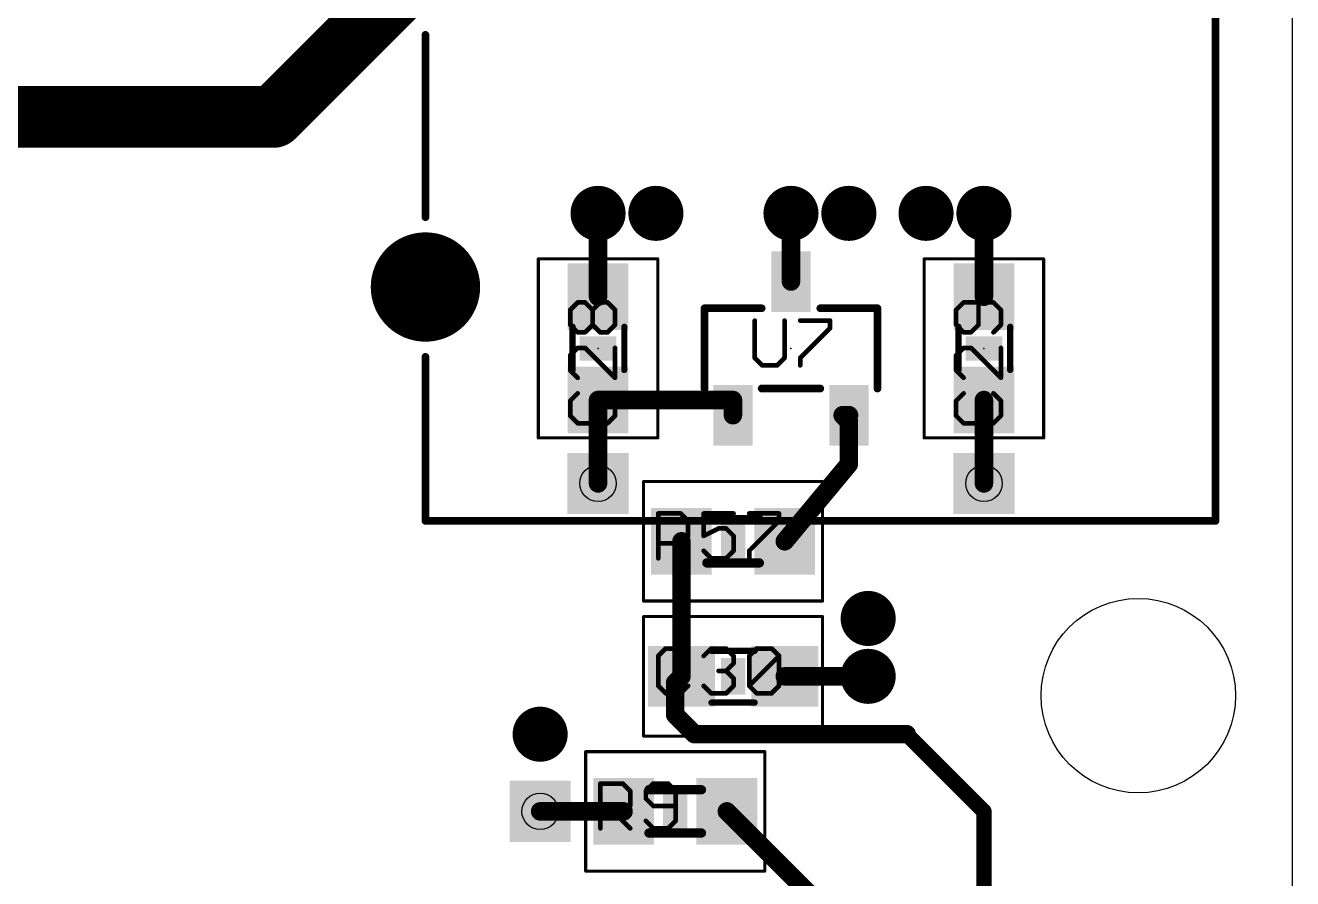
# Model space of a CAD drawing. Extents: x -1 to 68.6, y -1.7 to 63.5.
# Drawn here: x 47.73 to 68.58, y 9.05 to 23.1 of the extents above; entities that cross this region are included whole.
import ezdxf

# ---------------------------------------------------------------- set-up
doc = ezdxf.new("R2010")
doc.units = 0
for name, color, linetype in [('1', 22, 'CONTINUOUS'), ('16', 175, 'CONTINUOUS'), ('17', 82, 'CONTINUOUS'), ('18', 82, 'CONTINUOUS'), ('20', 7, 'CONTINUOUS'), ('21', 253, 'CONTINUOUS'), ('22', 253, 'CONTINUOUS'), ('24', 7, 'CONTINUOUS'), ('25', 253, 'CONTINUOUS'), ('32', 253, 'CONTINUOUS'), ('36', 253, 'CONTINUOUS'), ('40', 175, 'CONTINUOUS'), ('44', 253, 'CONTINUOUS'), ('52', 253, 'CONTINUOUS')]:
    doc.layers.add(name, color=color, linetype=linetype)

# ---------------------------------------------------------------- blocks, each defined once
blk = doc.blocks.new('RECT')
blk.add_solid([(-0.5, -0.5), (0.5, -0.5), (-0.5, 0.5), (0.5, 0.5)])
blk = doc.blocks.new('ROUNDP')
at = {"const_width": 0.5}
blk.add_lwpolyline([(0, -0.25, 1), (0, 0.25, 1), (0, -0.25)], format="xyb", dxfattribs=at)
blk = doc.blocks.new('ROUNDV')
at = {"const_width": 0.5}
blk.add_lwpolyline([(0, -0.25, 1), (0, 0.25, 1), (0, -0.25)], format="xyb", dxfattribs=at)
blk = doc.blocks.new('SQUAREV')
blk.add_solid([(-0.5, -0.5), (0.5, -0.5), (-0.5, 0.5), (0.5, 0.5)])

msp = doc.modelspace()

# ---------------------------------------------------------------- linework, layer by layer
at = {"layer": '1', "const_width": 1.016}
for points in [[(54.31, 24.09), (51.81, 21.59)], [(51.81, 21.59), (40.64, 21.59)]]:
    msp.add_lwpolyline(points, dxfattribs=at)
at = {"layer": '1', "const_width": 0.508}
for points in [[(51.6304, 21.7696, 1), (51.9896, 21.4104)], [(51.81, 21.336, 1), (51.81, 21.844)]]:
    msp.add_lwpolyline(points, format="xyb", dxfattribs=at)
at = {"layer": '16'}
for points, const_width in [([(57.15, 18.63), (57.15, 20.0025)], 0.3048), ([(60.325, 18.88), (60.325, 20.0025)], 0.3048), ([(63.5, 18.63), (63.5, 20.0025)], 0.3048), ([(57.15, 15.5575), (57.15, 16.93)], 0.3048), ([(57.15, 16.93), (59.37, 16.93)], 0.3048), ([(59.37, 16.93), (59.37, 16.68)], 0.3048), ([(63.5, 15.5575), (63.5, 16.93)], 0.3048), ([(61.28, 16.68), (61.175, 16.68)], 0.3048), ([(61.175, 16.68), (61.2775, 16.5775)], 0.3048), ([(61.2775, 16.5775), (61.2775, 15.875)], 0.3048), ([(61.2775, 15.875), (60.2225, 14.605)], 0.3048), ([(58.5225, 14.605), (58.5225, 12.3825)], 0.3048), ([(58.5225, 12.3825), (58.42, 12.28)], 0.3048), ([(60.2225, 12.3825), (61.595, 12.3825)], 0.3048), ([(58.42, 12.28), (58.42, 11.7475)], 0.3048), ([(58.42, 11.7475), (58.7375, 11.43)], 0.3048), ([(58.7375, 11.43), (62.23, 11.43)], 0.3048), ([(62.23, 11.43), (63.5, 10.16)], 0.254), ([(56.1975, 10.16), (57.57, 10.16)], 0.3048), ([(59.27, 10.16), (60.96, 8.47)], 0.3048), ([(63.5, 10.16), (63.5, 6.985)], 0.254)]:
    msp.add_lwpolyline(points, dxfattribs=dict(at, const_width=const_width))
for points, const_width in [([(57.2262, 20.0025, 1), (57.0738, 20.0025)], 0.1524), ([(60.4012, 20.0025, 1), (60.2488, 20.0025)], 0.1524), ([(63.5762, 20.0025, 1), (63.4238, 20.0025)], 0.1524), ([(60.2488, 18.88, 1), (60.4012, 18.88)], 0.1524), ([(57.0738, 18.63, 1), (57.2262, 18.63)], 0.1524), ([(63.4238, 18.63, 1), (63.5762, 18.63)], 0.1524), ([(57.2262, 16.93, 1), (57.0738, 16.93)], 0.1524), ([(57.15, 17.0062, 1), (57.15, 16.8538)], 0.1524), ([(59.4462, 16.93, 1), (59.2938, 16.93)], 0.1524), ([(59.37, 16.8538, 1), (59.37, 17.0062)], 0.1524), ([(63.5762, 16.93, 1), (63.4238, 16.93)], 0.1524), ([(59.2938, 16.68, 1), (59.4462, 16.68)], 0.1524), ([(61.175, 16.7562, 1), (61.175, 16.6038)], 0.1524), ([(61.2289, 16.7339, 1), (61.1211, 16.6261)], 0.1524), ([(61.3537, 16.5775, 1), (61.2013, 16.5775)], 0.1524), ([(61.2236, 16.5236, 1), (61.3314, 16.6314)], 0.1524), ([(61.28, 16.6038, 1), (61.28, 16.7562)], 0.1524), ([(61.2013, 15.875, 1), (61.3537, 15.875)], 0.1524), ([(61.3361, 15.8263, 1), (61.2189, 15.9237)], 0.1524), ([(57.0738, 15.5575, 1), (57.2262, 15.5575)], 0.1524), ([(63.4238, 15.5575, 1), (63.5762, 15.5575)], 0.1524), ([(58.5987, 14.605, 1), (58.4463, 14.605)], 0.1524), ([(60.1639, 14.6537, 1), (60.2811, 14.5563)], 0.1524), ([(58.5764, 12.3286, 1), (58.4686, 12.4364)], 0.1524), ([(60.2225, 12.4587, 1), (60.2225, 12.3063)], 0.1524), ([(61.595, 12.3063, 1), (61.595, 12.4587)], 0.1524), ([(58.4962, 12.28, 1), (58.3438, 12.28)], 0.1524), ([(58.3661, 12.3339, 1), (58.4739, 12.2261)], 0.1524), ([(58.4463, 12.3825, 1), (58.5987, 12.3825)], 0.1524), ([(58.4739, 11.8014, 1), (58.3661, 11.6936)], 0.1524), ([(58.3438, 11.7475, 1), (58.4962, 11.7475)], 0.1524), ([(58.7375, 11.5062, 1), (58.7375, 11.3538)], 0.1524), ([(58.6836, 11.3761, 1), (58.7914, 11.4839)], 0.1524), ([(62.2749, 11.4749, 1), (62.1851, 11.3851)], 0.127), ([(62.23, 11.3538, 1), (62.23, 11.5062)], 0.1524), ([(56.1975, 10.2362, 1), (56.1975, 10.0838)], 0.1524), ([(57.57, 10.0838, 1), (57.57, 10.2362)], 0.1524), ([(59.3239, 10.2139, 1), (59.2161, 10.1061)], 0.1524), ([(63.5635, 10.16, 1), (63.4365, 10.16)], 0.127), ([(63.4551, 10.1151, 1), (63.5449, 10.2049)], 0.127)]:
    msp.add_lwpolyline(points, format="xyb", dxfattribs=dict(at, const_width=const_width))
at = {"layer": '20'}
msp.add_line((68.58, 0), (68.58, 63.5), dxfattribs=at)
msp.add_circle((66.04, 12.065), 1.6, dxfattribs=at)
at = {"layer": '21', "const_width": 0.127}
for points in [[(67.31, 27.94), (67.31, 14.94)], [(54.31, 19.94), (54.31, 22.94)], [(54.31, 14.94), (54.31, 17.64)], [(67.31, 14.94), (54.31, 14.94)]]:
    msp.add_lwpolyline(points, dxfattribs=at)
at = {"layer": '21', "const_width": 0.0635}
for points in [[(54.3418, 22.94, 1), (54.2782, 22.94)], [(54.2782, 19.94, 1), (54.3418, 19.94)], [(54.3418, 17.64, 1), (54.2782, 17.64)], [(54.2782, 14.94, 1), (54.3418, 14.94)], [(54.31, 14.9718, 1), (54.31, 14.9083)], [(67.2782, 14.94, 1), (67.3418, 14.94)], [(67.31, 14.9083, 1), (67.31, 14.9718)]]:
    msp.add_lwpolyline(points, format="xyb", dxfattribs=at)
at = {"layer": '22', "const_width": 0.127}
for points in [[(59.8424, 18.4404), (58.9026, 18.4404)], [(58.9026, 18.4404), (58.9026, 17.1196)], [(60.8076, 18.4404), (61.7474, 18.4404)], [(61.7474, 18.4404), (61.7474, 17.1196)], [(59.8424, 17.1196), (60.8076, 17.1196)]]:
    msp.add_lwpolyline(points, dxfattribs=at)
at = {"layer": '22', "const_width": 0.0635}
for points in [[(58.9344, 18.4404, 1), (58.8708, 18.4404)], [(58.9026, 18.4721, 1), (58.9026, 18.4087)], [(59.8424, 18.4087, 1), (59.8424, 18.4721)], [(60.8076, 18.4721, 1), (60.8076, 18.4087)], [(61.7792, 18.4404, 1), (61.7157, 18.4404)], [(61.7474, 18.4087, 1), (61.7474, 18.4721)], [(58.8708, 17.1196, 1), (58.9344, 17.1196)], [(59.8424, 17.1514, 1), (59.8424, 17.0879)], [(60.8076, 17.0879, 1), (60.8076, 17.1514)], [(61.7157, 17.1196, 1), (61.7792, 17.1196)]]:
    msp.add_lwpolyline(points, format="xyb", dxfattribs=at)
at = {"layer": '24'}
for p in [(57.15, 17.78), (60.325, 17.78), (63.5, 17.78), (59.3725, 14.605), (59.3725, 12.3825), (58.42, 10.16)]:
    msp.add_point(p, dxfattribs=at)
at = {"layer": '25', "const_width": 0.0762}
for points in [[(56.6922, 18.4135), (56.815, 18.5364)], [(56.815, 18.5364), (56.9379, 18.5364)], [(56.9379, 18.5364), (57.0608, 18.4135)], [(57.0608, 18.4135), (57.1837, 18.5364)], [(57.1837, 18.5364), (57.3065, 18.5364)], [(57.3065, 18.5364), (57.4294, 18.4135)], [(63.165, 18.5364), (63.0422, 18.4135)], [(63.6565, 18.5364), (63.165, 18.5364)], [(63.4108, 18.1678), (63.4108, 18.5364)], [(63.7794, 18.4135), (63.6565, 18.5364)], [(56.6922, 18.1678), (56.6922, 18.4135)], [(57.0608, 18.1678), (57.0608, 18.4135)], [(57.4294, 18.4135), (57.4294, 18.1678)], [(63.0422, 18.4135), (63.0422, 18.1678)], [(63.7794, 18.1678), (63.7794, 18.4135)], [(56.815, 18.0449), (56.6922, 18.1678)], [(57.0608, 18.1678), (56.9379, 18.0449)], [(57.1837, 18.0449), (57.0608, 18.1678)], [(57.4294, 18.1678), (57.3065, 18.0449)], [(59.7281, 18.2378), (59.7281, 17.6235)], [(60.2196, 17.6235), (60.2196, 18.2378)], [(60.4765, 18.2378), (60.968, 18.2378)], [(60.968, 18.115), (60.4765, 17.6235)], [(60.968, 18.2378), (60.968, 18.115)], [(63.0422, 18.1678), (63.165, 18.0449)], [(63.2879, 18.0449), (63.4108, 18.1678)], [(63.6565, 18.0449), (63.7794, 18.1678)], [(56.9379, 18.0449), (56.815, 18.0449)], [(57.3065, 18.0449), (57.1837, 18.0449)], [(63.165, 18.0449), (63.2879, 18.0449)], [(56.815, 17.788), (56.6922, 17.6651)], [(56.9379, 17.788), (56.815, 17.788)], [(57.4294, 17.2965), (56.9379, 17.788)], [(57.4294, 17.788), (57.4294, 17.2965)], [(63.165, 17.788), (63.0422, 17.6651)], [(63.2879, 17.788), (63.165, 17.788)], [(63.7794, 17.2965), (63.2879, 17.788)], [(63.7794, 17.788), (63.7794, 17.2965)], [(56.6922, 17.6651), (56.6922, 17.4194)], [(59.7281, 17.6235), (59.851, 17.5006)], [(59.851, 17.5006), (60.0967, 17.5006)], [(60.0967, 17.5006), (60.2196, 17.6235)], [(60.4765, 17.6235), (60.4765, 17.5006)], [(63.0422, 17.6651), (63.0422, 17.4194)], [(56.6922, 17.4194), (56.815, 17.2965)], [(63.0422, 17.4194), (63.165, 17.2965)], [(56.815, 17.0396), (56.6922, 16.9167)], [(56.6922, 16.9167), (56.6922, 16.671)], [(57.4294, 16.9167), (57.3065, 17.0396)], [(57.4294, 16.671), (57.4294, 16.9167)], [(63.165, 17.0396), (63.0422, 16.9167)], [(63.0422, 16.9167), (63.0422, 16.671)], [(63.7794, 16.9167), (63.6565, 17.0396)], [(63.7794, 16.671), (63.7794, 16.9167)], [(56.6922, 16.671), (56.815, 16.5481)], [(57.3065, 16.5481), (57.4294, 16.671)], [(63.0422, 16.671), (63.165, 16.5481)], [(63.6565, 16.5481), (63.7794, 16.671)], [(56.815, 16.5481), (57.3065, 16.5481)], [(63.165, 16.5481), (63.6565, 16.5481)], [(58.1406, 14.3256), (58.1406, 15.0628)], [(58.1406, 15.0628), (58.5092, 15.0628)], [(58.5092, 15.0628), (58.6321, 14.94)], [(59.3805, 15.0628), (58.889, 15.0628)], [(58.889, 15.0628), (58.889, 14.6942)], [(59.6374, 15.0628), (60.1289, 15.0628)], [(60.1289, 15.0628), (60.1289, 14.94)], [(58.6321, 14.94), (58.6321, 14.6942)], [(58.889, 14.6942), (59.1348, 14.8171)], [(59.1348, 14.8171), (59.2576, 14.8171)], [(59.2576, 14.8171), (59.3805, 14.6942)], [(60.1289, 14.94), (59.6374, 14.4485)], [(58.5092, 14.5713), (58.1406, 14.5713)], [(58.3863, 14.5713), (58.6321, 14.3256)], [(58.6321, 14.6942), (58.5092, 14.5713)], [(59.3805, 14.6942), (59.3805, 14.4485)], [(59.0119, 14.3256), (58.889, 14.4485)], [(59.3805, 14.4485), (59.2576, 14.3256)], [(59.6374, 14.4485), (59.6374, 14.3256)], [(59.2576, 14.3256), (59.0119, 14.3256)], [(58.2635, 12.8403), (58.1406, 12.7175)], [(58.1406, 12.7175), (58.1406, 12.226)], [(58.5092, 12.8403), (58.2635, 12.8403)], [(58.6321, 12.7175), (58.5092, 12.8403)], [(58.889, 12.7175), (59.0119, 12.8403)], [(59.0119, 12.8403), (59.2576, 12.8403)], [(59.2576, 12.8403), (59.3805, 12.7175)], [(59.3805, 12.7175), (59.3805, 12.5946)], [(59.6374, 12.7175), (59.7603, 12.8403)], [(59.6374, 12.226), (59.6374, 12.7175)], [(59.6374, 12.226), (60.1289, 12.7175)], [(59.7603, 12.8403), (60.006, 12.8403)], [(60.006, 12.8403), (60.1289, 12.7175)], [(60.1289, 12.7175), (60.1289, 12.226)], [(59.3805, 12.5946), (59.2576, 12.4717)], [(59.2576, 12.4717), (59.1348, 12.4717)], [(59.2576, 12.4717), (59.3805, 12.3488)], [(59.3805, 12.3488), (59.3805, 12.226)], [(58.1406, 12.226), (58.2635, 12.1031)], [(58.2635, 12.1031), (58.5092, 12.1031)], [(58.5092, 12.1031), (58.6321, 12.226)], [(59.0119, 12.1031), (58.889, 12.226)], [(59.2576, 12.1031), (59.0119, 12.1031)], [(59.3805, 12.226), (59.2576, 12.1031)], [(59.7603, 12.1031), (59.6374, 12.226)], [(60.006, 12.1031), (59.7603, 12.1031)], [(60.1289, 12.226), (60.006, 12.1031)], [(57.1881, 9.8806), (57.1881, 10.6178)], [(57.1881, 10.6178), (57.5567, 10.6178)], [(57.5567, 10.6178), (57.6796, 10.495)], [(58.0594, 10.6178), (57.9365, 10.495)], [(58.3051, 10.6178), (58.0594, 10.6178)], [(58.428, 10.495), (58.3051, 10.6178)], [(57.6796, 10.495), (57.6796, 10.2492)], [(57.9365, 10.495), (57.9365, 10.3721)], [(58.428, 10.0035), (58.428, 10.495)], [(57.6796, 10.2492), (57.5567, 10.1263)], [(57.9365, 10.3721), (58.0594, 10.2492)], [(58.0594, 10.2492), (58.428, 10.2492)], [(57.5567, 10.1263), (57.1881, 10.1263)], [(57.4338, 10.1263), (57.6796, 9.8806)], [(57.9365, 10.0035), (58.0594, 9.8806)], [(58.3051, 9.8806), (58.428, 10.0035)], [(58.0594, 9.8806), (58.3051, 9.8806)]]:
    msp.add_lwpolyline(points, dxfattribs=at)
at = {"layer": '25', "const_width": 0.0381}
for points in [[(56.815, 18.5555, 1), (56.815, 18.5174)], [(56.8285, 18.5229, 1), (56.8016, 18.5499)], [(56.9514, 18.5499, 1), (56.9244, 18.5229)], [(56.9379, 18.5174, 1), (56.9379, 18.5555)], [(57.1837, 18.5555, 1), (57.1837, 18.5174)], [(57.1971, 18.5229, 1), (57.1702, 18.5499)], [(57.32, 18.5499, 1), (57.2931, 18.5229)], [(57.3065, 18.5174, 1), (57.3065, 18.5555)], [(63.165, 18.5555, 1), (63.165, 18.5174)], [(63.1785, 18.5229, 1), (63.1516, 18.5499)], [(63.4298, 18.5364, 1), (63.3917, 18.5364)], [(63.67, 18.5499, 1), (63.6431, 18.5229)], [(63.6565, 18.5174, 1), (63.6565, 18.5555)], [(56.7112, 18.4135, 1), (56.6731, 18.4135)], [(56.6787, 18.427, 1), (56.7056, 18.4001)], [(57.0798, 18.4135, 1), (57.0417, 18.4135)], [(57.0473, 18.427, 1), (57.0743, 18.4001)], [(57.0473, 18.4001, 1), (57.0743, 18.427)], [(57.4485, 18.4135, 1), (57.4104, 18.4135)], [(57.4159, 18.4001, 1), (57.4429, 18.427)], [(63.0612, 18.4135, 1), (63.0231, 18.4135)], [(63.0287, 18.427, 1), (63.0556, 18.4001)], [(63.7985, 18.4135, 1), (63.7604, 18.4135)], [(63.7659, 18.4001, 1), (63.7929, 18.427)], [(56.7056, 18.1813, 1), (56.6787, 18.1543)], [(56.6731, 18.1678, 1), (56.7112, 18.1678)], [(57.0417, 18.1678, 1), (57.0798, 18.1678)], [(57.0743, 18.1813, 1), (57.0473, 18.1543)], [(57.0743, 18.1543, 1), (57.0473, 18.1813)], [(57.4104, 18.1678, 1), (57.4485, 18.1678)], [(57.4429, 18.1543, 1), (57.4159, 18.1813)], [(59.7472, 18.2378, 1), (59.7091, 18.2378)], [(60.2386, 18.2378, 1), (60.2005, 18.2378)], [(60.4765, 18.2569, 1), (60.4765, 18.2188)], [(60.9871, 18.2378, 1), (60.949, 18.2378)], [(60.9815, 18.1015, 1), (60.9545, 18.1284)], [(60.968, 18.2188, 1), (60.968, 18.2569)], [(63.0556, 18.1813, 1), (63.0287, 18.1543)], [(63.0231, 18.1678, 1), (63.0612, 18.1678)], [(63.3917, 18.1678, 1), (63.4298, 18.1678)], [(63.4243, 18.1543, 1), (63.3973, 18.1813)], [(63.7604, 18.1678, 1), (63.7985, 18.1678)], [(63.7929, 18.1543, 1), (63.7659, 18.1813)], [(56.815, 18.064, 1), (56.815, 18.0259)], [(56.8016, 18.0315, 1), (56.8285, 18.0584)], [(56.9244, 18.0584, 1), (56.9514, 18.0315)], [(56.9379, 18.0259, 1), (56.9379, 18.064)], [(57.1837, 18.064, 1), (57.1837, 18.0259)], [(57.1702, 18.0315, 1), (57.1971, 18.0584)], [(57.2931, 18.0584, 1), (57.32, 18.0315)], [(57.3065, 18.0259, 1), (57.3065, 18.064)], [(60.949, 18.115, 1), (60.9871, 18.115)], [(63.165, 18.064, 1), (63.165, 18.0259)], [(63.1516, 18.0315, 1), (63.1785, 18.0584)], [(63.2744, 18.0584, 1), (63.3014, 18.0315)], [(63.2879, 18.0259, 1), (63.2879, 18.064)], [(63.6431, 18.0584, 1), (63.67, 18.0315)], [(56.815, 17.8071, 1), (56.815, 17.769)], [(56.8285, 17.7745, 1), (56.8016, 17.8015)], [(56.9514, 17.8015, 1), (56.9244, 17.7745)], [(56.9379, 17.769, 1), (56.9379, 17.8071)], [(57.4485, 17.788, 1), (57.4104, 17.788)], [(63.165, 17.8071, 1), (63.165, 17.769)], [(63.1785, 17.7745, 1), (63.1516, 17.8015)], [(63.3014, 17.8015, 1), (63.2744, 17.7745)], [(63.2879, 17.769, 1), (63.2879, 17.8071)], [(63.7985, 17.788, 1), (63.7604, 17.788)], [(56.7112, 17.6651, 1), (56.6731, 17.6651)], [(56.6787, 17.6786, 1), (56.7056, 17.6517)], [(59.7416, 17.6369, 1), (59.7146, 17.61)], [(59.7091, 17.6235, 1), (59.7472, 17.6235)], [(59.851, 17.5197, 1), (59.851, 17.4816)], [(59.8375, 17.4871, 1), (59.8644, 17.5141)], [(60.0832, 17.5141, 1), (60.1102, 17.4871)], [(60.0967, 17.4816, 1), (60.0967, 17.5197)], [(60.2005, 17.6235, 1), (60.2386, 17.6235)], [(60.2331, 17.61, 1), (60.2061, 17.6369)], [(60.463, 17.6369, 1), (60.49, 17.61)], [(60.4956, 17.6235, 1), (60.4575, 17.6235)], [(60.4575, 17.5006, 1), (60.4956, 17.5006)], [(63.0612, 17.6651, 1), (63.0231, 17.6651)], [(63.0287, 17.6786, 1), (63.0556, 17.6517)], [(56.7056, 17.4329, 1), (56.6787, 17.4059)], [(56.6731, 17.4194, 1), (56.7112, 17.4194)], [(56.8016, 17.283, 1), (56.8285, 17.31)], [(57.4104, 17.2965, 1), (57.4485, 17.2965)], [(57.4159, 17.283, 1), (57.4429, 17.31)], [(63.0556, 17.4329, 1), (63.0287, 17.4059)], [(63.0231, 17.4194, 1), (63.0612, 17.4194)], [(63.1516, 17.283, 1), (63.1785, 17.31)], [(63.7604, 17.2965, 1), (63.7985, 17.2965)], [(63.7659, 17.283, 1), (63.7929, 17.31)], [(56.7112, 16.9167, 1), (56.6731, 16.9167)], [(56.6787, 16.9302, 1), (56.7056, 16.9032)], [(56.8285, 17.0261, 1), (56.8016, 17.0531)], [(57.32, 17.0531, 1), (57.2931, 17.0261)], [(57.4485, 16.9167, 1), (57.4104, 16.9167)], [(57.4159, 16.9032, 1), (57.4429, 16.9302)], [(63.0612, 16.9167, 1), (63.0231, 16.9167)], [(63.0287, 16.9302, 1), (63.0556, 16.9032)], [(63.1785, 17.0261, 1), (63.1516, 17.0531)], [(63.67, 17.0531, 1), (63.6431, 17.0261)], [(63.7985, 16.9167, 1), (63.7604, 16.9167)], [(63.7659, 16.9032, 1), (63.7929, 16.9302)], [(56.6731, 16.671, 1), (56.7112, 16.671)], [(56.7056, 16.6844, 1), (56.6787, 16.6575)], [(57.4104, 16.671, 1), (57.4485, 16.671)], [(57.4429, 16.6575, 1), (57.4159, 16.6844)], [(63.0231, 16.671, 1), (63.0612, 16.671)], [(63.0556, 16.6844, 1), (63.0287, 16.6575)], [(63.7604, 16.671, 1), (63.7985, 16.671)], [(63.7929, 16.6575, 1), (63.7659, 16.6844)], [(56.815, 16.5672, 1), (56.815, 16.5291)], [(56.8016, 16.5346, 1), (56.8285, 16.5616)], [(57.2931, 16.5616, 1), (57.32, 16.5346)], [(57.3065, 16.5291, 1), (57.3065, 16.5672)], [(63.165, 16.5672, 1), (63.165, 16.5291)], [(63.1516, 16.5346, 1), (63.1785, 16.5616)], [(63.6431, 16.5616, 1), (63.67, 16.5346)], [(63.6565, 16.5291, 1), (63.6565, 16.5672)], [(58.1406, 15.0819, 1), (58.1406, 15.0438)], [(58.1597, 15.0628, 1), (58.1216, 15.0628)], [(58.5227, 15.0763, 1), (58.4957, 15.0494)], [(58.5092, 15.0438, 1), (58.5092, 15.0819)], [(58.889, 15.0819, 1), (58.889, 15.0438)], [(58.9081, 15.0628, 1), (58.87, 15.0628)], [(59.3805, 15.0438, 1), (59.3805, 15.0819)], [(59.6374, 15.0819, 1), (59.6374, 15.0438)], [(60.148, 15.0628, 1), (60.1099, 15.0628)], [(60.1289, 15.0438, 1), (60.1289, 15.0819)], [(58.6511, 14.94, 1), (58.613, 14.94)], [(58.6186, 14.9265, 1), (58.6456, 14.9534)], [(59.1348, 14.8361, 1), (59.1348, 14.798)], [(59.1433, 14.8, 1), (59.1262, 14.8341)], [(59.2711, 14.8306, 1), (59.2442, 14.8036)], [(59.2576, 14.798, 1), (59.2576, 14.8361)], [(60.1099, 14.94, 1), (60.148, 14.94)], [(60.1424, 14.9265, 1), (60.1154, 14.9534)], [(58.1406, 14.5904, 1), (58.1406, 14.5523)], [(58.3998, 14.5848, 1), (58.3729, 14.5579)], [(58.4957, 14.5848, 1), (58.5227, 14.5579)], [(58.5092, 14.5523, 1), (58.5092, 14.5904)], [(58.613, 14.6942, 1), (58.6511, 14.6942)], [(58.6456, 14.6807, 1), (58.6186, 14.7077)], [(58.8805, 14.7113, 1), (58.8975, 14.6772)], [(58.87, 14.6942, 1), (58.9081, 14.6942)], [(59.3996, 14.6942, 1), (59.3615, 14.6942)], [(59.367, 14.6807, 1), (59.394, 14.7077)], [(58.9025, 14.4619, 1), (58.8755, 14.435)], [(59.3615, 14.4485, 1), (59.3996, 14.4485)], [(59.394, 14.435, 1), (59.367, 14.4619)], [(59.6565, 14.4485, 1), (59.6184, 14.4485)], [(59.624, 14.4619, 1), (59.6509, 14.435)], [(58.1216, 14.3256, 1), (58.1597, 14.3256)], [(58.6186, 14.3121, 1), (58.6456, 14.3391)], [(59.0119, 14.3447, 1), (59.0119, 14.3066)], [(58.9984, 14.3121, 1), (59.0254, 14.3391)], [(59.2442, 14.3391, 1), (59.2711, 14.3121)], [(59.2576, 14.3066, 1), (59.2576, 14.3447)], [(59.6184, 14.3256, 1), (59.6565, 14.3256)], [(58.1271, 12.7309, 1), (58.1541, 12.704)], [(58.1597, 12.7175, 1), (58.1216, 12.7175)], [(58.2635, 12.8594, 1), (58.2635, 12.8213)], [(58.2769, 12.8269, 1), (58.25, 12.8538)], [(58.5227, 12.8538, 1), (58.4957, 12.8269)], [(58.5092, 12.8213, 1), (58.5092, 12.8594)], [(58.6186, 12.704, 1), (58.6456, 12.7309)], [(58.8755, 12.7309, 1), (58.9025, 12.704)], [(59.0119, 12.8594, 1), (59.0119, 12.8213)], [(59.0254, 12.8269, 1), (58.9984, 12.8538)], [(59.2711, 12.8538, 1), (59.2442, 12.8269)], [(59.2576, 12.8213, 1), (59.2576, 12.8594)], [(59.3996, 12.7175, 1), (59.3615, 12.7175)], [(59.367, 12.704, 1), (59.394, 12.7309)], [(59.6565, 12.7175, 1), (59.6184, 12.7175)], [(59.624, 12.7309, 1), (59.6509, 12.704)], [(59.7603, 12.8594, 1), (59.7603, 12.8213)], [(59.7738, 12.8269, 1), (59.7468, 12.8538)], [(60.0195, 12.8538, 1), (59.9926, 12.8269)], [(60.006, 12.8213, 1), (60.006, 12.8594)], [(60.148, 12.7175, 1), (60.1099, 12.7175)], [(60.1424, 12.704, 1), (60.1154, 12.7309)], [(60.1154, 12.704, 1), (60.1424, 12.7309)], [(59.3615, 12.5946, 1), (59.3996, 12.5946)], [(59.394, 12.5811, 1), (59.367, 12.6081)], [(59.1348, 12.4908, 1), (59.1348, 12.4527)], [(59.2711, 12.4852, 1), (59.2442, 12.4582)], [(59.2442, 12.4852, 1), (59.2711, 12.4582)], [(59.2576, 12.4527, 1), (59.2576, 12.4908)], [(59.3996, 12.3488, 1), (59.3615, 12.3488)], [(59.367, 12.3354, 1), (59.394, 12.3623)], [(58.1541, 12.2394, 1), (58.1271, 12.2125)], [(58.1216, 12.226, 1), (58.1597, 12.226)], [(58.2635, 12.1222, 1), (58.2635, 12.0841)], [(58.25, 12.0896, 1), (58.2769, 12.1166)], [(58.4957, 12.1166, 1), (58.5227, 12.0896)], [(58.5092, 12.0841, 1), (58.5092, 12.1222)], [(58.6456, 12.2125, 1), (58.6186, 12.2394)], [(58.9025, 12.2394, 1), (58.8755, 12.2125)], [(59.0119, 12.1222, 1), (59.0119, 12.0841)], [(58.9984, 12.0896, 1), (59.0254, 12.1166)], [(59.2442, 12.1166, 1), (59.2711, 12.0896)], [(59.2576, 12.0841, 1), (59.2576, 12.1222)], [(59.3615, 12.226, 1), (59.3996, 12.226)], [(59.394, 12.2125, 1), (59.367, 12.2394)], [(59.6509, 12.2394, 1), (59.624, 12.2125)], [(59.624, 12.2394, 1), (59.6509, 12.2125)], [(59.6184, 12.226, 1), (59.6565, 12.226)], [(59.7603, 12.1222, 1), (59.7603, 12.0841)], [(59.7468, 12.0896, 1), (59.7738, 12.1166)], [(59.9926, 12.1166, 1), (60.0195, 12.0896)], [(60.006, 12.0841, 1), (60.006, 12.1222)], [(60.1099, 12.226, 1), (60.148, 12.226)], [(60.1424, 12.2125, 1), (60.1154, 12.2394)], [(57.1881, 10.6369, 1), (57.1881, 10.5988)], [(57.2072, 10.6178, 1), (57.1691, 10.6178)], [(57.5702, 10.6313, 1), (57.5432, 10.6044)], [(57.5567, 10.5988, 1), (57.5567, 10.6369)], [(58.0594, 10.6369, 1), (58.0594, 10.5988)], [(58.0729, 10.6044, 1), (58.0459, 10.6313)], [(58.3186, 10.6313, 1), (58.2917, 10.6044)], [(58.3051, 10.5988, 1), (58.3051, 10.6369)], [(57.6986, 10.495, 1), (57.6605, 10.495)], [(57.6661, 10.4815, 1), (57.6931, 10.5084)], [(57.9556, 10.495, 1), (57.9175, 10.495)], [(57.923, 10.5084, 1), (57.95, 10.4815)], [(58.4471, 10.495, 1), (58.409, 10.495)], [(58.4145, 10.4815, 1), (58.4415, 10.5084)], [(57.6605, 10.2492, 1), (57.6986, 10.2492)], [(57.6931, 10.2357, 1), (57.6661, 10.2627)], [(57.95, 10.3856, 1), (57.923, 10.3586)], [(57.9175, 10.3721, 1), (57.9556, 10.3721)], [(58.0594, 10.2683, 1), (58.0594, 10.2302)], [(58.0459, 10.2357, 1), (58.0729, 10.2627)], [(58.428, 10.2302, 1), (58.428, 10.2683)], [(57.1881, 10.1454, 1), (57.1881, 10.1073)], [(57.4473, 10.1398, 1), (57.4204, 10.1129)], [(57.5432, 10.1398, 1), (57.5702, 10.1129)], [(57.5567, 10.1073, 1), (57.5567, 10.1454)], [(57.95, 10.0169, 1), (57.923, 9.99)], [(58.409, 10.0035, 1), (58.4471, 10.0035)], [(58.4415, 9.99, 1), (58.4145, 10.0169)], [(57.1691, 9.8806, 1), (57.2072, 9.8806)], [(57.6661, 9.8671, 1), (57.6931, 9.8941)], [(58.0594, 9.8997, 1), (58.0594, 9.8616)], [(58.0459, 9.8671, 1), (58.0729, 9.8941)], [(58.2917, 9.8941, 1), (58.3186, 9.8671)], [(58.3051, 9.8616, 1), (58.3051, 9.8997)]]:
    msp.add_lwpolyline(points, format="xyb", dxfattribs=at)
at = {"layer": '40', "const_width": 0.0508}
for points in [[(58.133, 19.253), (56.167, 19.253)], [(56.167, 19.253), (56.167, 16.307)], [(58.133, 16.307), (58.133, 19.253)], [(64.483, 19.253), (62.517, 19.253)], [(62.517, 19.253), (62.517, 16.307)], [(64.483, 16.307), (64.483, 19.253)], [(56.167, 16.307), (58.133, 16.307)], [(62.517, 16.307), (64.483, 16.307)], [(60.8455, 15.588), (57.8995, 15.588)], [(57.8995, 15.588), (57.8995, 13.622)], [(60.8455, 13.622), (60.8455, 15.588)], [(57.8995, 13.622), (60.8455, 13.622)], [(60.8455, 13.3655), (57.8995, 13.3655)], [(57.8995, 13.3655), (57.8995, 11.3995)], [(60.8455, 11.3995), (60.8455, 13.3655)], [(57.8995, 11.3995), (60.8455, 11.3995)], [(59.893, 11.143), (56.947, 11.143)], [(56.947, 11.143), (56.947, 9.177)], [(59.893, 9.177), (59.893, 11.143)], [(56.947, 9.177), (59.893, 9.177)]]:
    msp.add_lwpolyline(points, dxfattribs=at)
at = {"layer": '40', "const_width": 0.0254}
for points in [[(56.167, 19.2657, 1), (56.167, 19.2403)], [(56.1797, 19.253, 1), (56.1543, 19.253)], [(58.1457, 19.253, 1), (58.1203, 19.253)], [(58.133, 19.2403, 1), (58.133, 19.2657)], [(62.517, 19.2657, 1), (62.517, 19.2403)], [(62.5297, 19.253, 1), (62.5043, 19.253)], [(64.4957, 19.253, 1), (64.4703, 19.253)], [(64.483, 19.2403, 1), (64.483, 19.2657)], [(56.167, 16.3197, 1), (56.167, 16.2943)], [(56.1543, 16.307, 1), (56.1797, 16.307)], [(58.1203, 16.307, 1), (58.1457, 16.307)], [(58.133, 16.2943, 1), (58.133, 16.3197)], [(62.517, 16.3197, 1), (62.517, 16.2943)], [(62.5043, 16.307, 1), (62.5297, 16.307)], [(64.4703, 16.307, 1), (64.4957, 16.307)], [(64.483, 16.2943, 1), (64.483, 16.3197)], [(57.8995, 15.6007, 1), (57.8995, 15.5753)], [(57.9122, 15.588, 1), (57.8868, 15.588)], [(60.8582, 15.588, 1), (60.8328, 15.588)], [(60.8455, 15.5753, 1), (60.8455, 15.6007)], [(57.8995, 13.6347, 1), (57.8995, 13.6093)], [(57.8868, 13.622, 1), (57.9122, 13.622)], [(60.8328, 13.622, 1), (60.8582, 13.622)], [(60.8455, 13.6093, 1), (60.8455, 13.6347)], [(57.8995, 13.3782, 1), (57.8995, 13.3528)], [(57.9122, 13.3655, 1), (57.8868, 13.3655)], [(60.8582, 13.3655, 1), (60.8328, 13.3655)], [(60.8455, 13.3528, 1), (60.8455, 13.3782)], [(57.8995, 11.4122, 1), (57.8995, 11.3868)], [(57.8868, 11.3995, 1), (57.9122, 11.3995)], [(60.8328, 11.3995, 1), (60.8582, 11.3995)], [(60.8455, 11.3868, 1), (60.8455, 11.4122)], [(56.947, 11.1557, 1), (56.947, 11.1303)], [(56.9597, 11.143, 1), (56.9343, 11.143)], [(59.9057, 11.143, 1), (59.8803, 11.143)], [(59.893, 11.1303, 1), (59.893, 11.1557)], [(56.947, 9.1897, 1), (56.947, 9.1643)], [(56.9343, 9.177, 1), (56.9597, 9.177)], [(59.8803, 9.177, 1), (59.9057, 9.177)], [(59.893, 9.1643, 1), (59.893, 9.1897)]]:
    msp.add_lwpolyline(points, format="xyb", dxfattribs=at)
at = {"layer": '44'}
for centre, radius in [((57.15, 20.0025), 0.25), ((58.1025, 20.0025), 0.25), ((60.325, 20.0025), 0.25), ((61.2775, 20.0025), 0.25), ((62.5475, 20.0025), 0.25), ((63.5, 20.0025), 0.25), ((54.31, 18.79), 0.6), ((57.15, 15.5575), 0.3), ((63.5, 15.5575), 0.3), ((61.595, 13.335), 0.25), ((61.595, 12.3825), 0.25), ((56.1975, 11.43), 0.25), ((56.1975, 10.16), 0.3)]:
    msp.add_circle(centre, radius, dxfattribs=at)
at = {"layer": '52'}
for points, const_width in [([(56.731, 17.424), (56.731, 18.136)], 0.1016), ([(57.582, 17.424), (57.582, 18.136)], 0.1016), ([(63.081, 17.424), (63.081, 18.136)], 0.1016), ([(63.932, 17.424), (63.932, 18.136)], 0.1016), ([(58.9405, 14.961), (59.8045, 14.961)], 0.1524), ([(59.8045, 14.249), (58.9405, 14.249)], 0.1524), ([(59.0165, 12.8015), (59.7285, 12.8015)], 0.1016), ([(59.0165, 11.9505), (59.7285, 11.9505)], 0.1016), ([(57.988, 10.516), (58.852, 10.516)], 0.1524), ([(58.852, 9.804), (57.988, 9.804)], 0.1524)]:
    msp.add_lwpolyline(points, dxfattribs=dict(at, const_width=const_width))
for points, const_width in [([(56.7564, 18.136, 1), (56.7056, 18.136)], 0.0508), ([(57.6074, 18.136, 1), (57.5566, 18.136)], 0.0508), ([(63.1064, 18.136, 1), (63.0556, 18.136)], 0.0508), ([(63.9574, 18.136, 1), (63.9066, 18.136)], 0.0508), ([(56.7056, 17.424, 1), (56.7564, 17.424)], 0.0508), ([(57.5566, 17.424, 1), (57.6074, 17.424)], 0.0508), ([(63.0556, 17.424, 1), (63.1064, 17.424)], 0.0508), ([(63.9066, 17.424, 1), (63.9574, 17.424)], 0.0508), ([(58.9405, 14.9991, 1), (58.9405, 14.9229)], 0.0762), ([(59.8045, 14.9229, 1), (59.8045, 14.9991)], 0.0762), ([(58.9405, 14.2871, 1), (58.9405, 14.2109)], 0.0762), ([(59.8045, 14.2109, 1), (59.8045, 14.2871)], 0.0762), ([(59.0165, 12.8269, 1), (59.0165, 12.7761)], 0.0508), ([(59.7285, 12.7761, 1), (59.7285, 12.8269)], 0.0508), ([(59.0165, 11.9759, 1), (59.0165, 11.9251)], 0.0508), ([(59.7285, 11.9251, 1), (59.7285, 11.9759)], 0.0508), ([(57.988, 10.5541, 1), (57.988, 10.4779)], 0.0762), ([(58.852, 10.4779, 1), (58.852, 10.5541)], 0.0762), ([(57.988, 9.8421, 1), (57.988, 9.7659)], 0.0762), ([(58.852, 9.7659, 1), (58.852, 9.8421)], 0.0762)]:
    msp.add_lwpolyline(points, format="xyb", dxfattribs=dict(at, const_width=const_width))

# ---------------------------------------------------------------- block references
at = {"layer": '16'}
for p, xscale, rotation in [((60.325, 18.88), 0.65, 180), ((57.15, 18.63), 1.1, 90), ((63.5, 18.63), 1.1, 90), ((57.15, 16.93), 1.1, 90), ((63.5, 16.93), 1.1, 90), ((59.37, 16.68), 0.65, 180), ((61.28, 16.68), 0.65, 180)]:
    msp.add_blockref('RECT', p, dxfattribs=dict(at, xscale=xscale, rotation=rotation))
at = {"layer": '16', "yscale": 1.1, "rotation": 180}
for p in [(58.5225, 14.605), (60.2225, 14.605), (57.57, 10.16), (59.27, 10.16)]:
    msp.add_blockref('RECT', p, dxfattribs=at)
at = {"layer": '16', "xscale": 1.1}
for p in [(58.5225, 12.3825), (60.2225, 12.3825)]:
    msp.add_blockref('RECT', p, dxfattribs=at)
at = {"layer": '17', "xscale": 1.8, "yscale": 1.8, "rotation": 180}
msp.add_blockref('ROUNDP', (54.31, 18.79), dxfattribs=at)
msp.add_blockref('ROUNDP', (54.31, 18.79), dxfattribs=at)
at = {"layer": '18'}
for name, p, xscale, yscale in [('ROUNDV', (57.15, 20.0025), 0.9064, 0.9064), ('ROUNDV', (57.15, 20.0025), 0.9064, 0.9064), ('ROUNDV', (58.1025, 20.0025), 0.9064, 0.9064), ('ROUNDV', (58.1025, 20.0025), 0.9064, 0.9064), ('ROUNDV', (60.325, 20.0025), 0.9064, 0.9064), ('ROUNDV', (60.325, 20.0025), 0.9064, 0.9064), ('ROUNDV', (61.2775, 20.0025), 0.9064, 0.9064), ('ROUNDV', (61.2775, 20.0025), 0.9064, 0.9064), ('ROUNDV', (62.5475, 20.0025), 0.9064, 0.9064), ('ROUNDV', (62.5475, 20.0025), 0.9064, 0.9064), ('ROUNDV', (63.5, 20.0025), 0.9064, 0.9064), ('ROUNDV', (63.5, 20.0025), 0.9064, 0.9064), ('SQUAREV', (57.15, 15.5575), 1.0064, 1.0064), ('SQUAREV', (57.15, 15.5575), 1.0064, 1.0064), ('SQUAREV', (63.5, 15.5575), 1.0064, 1.0064), ('SQUAREV', (63.5, 15.5575), 1.0064, 1.0064), ('ROUNDV', (61.595, 13.335), 0.9064, 0.9064), ('ROUNDV', (61.595, 13.335), 0.9064, 0.9064), ('ROUNDV', (61.595, 12.3825), 0.9064, 0.9064), ('ROUNDV', (61.595, 12.3825), 0.9064, 0.9064), ('ROUNDV', (56.1975, 11.43), 0.9064, 0.9064), ('ROUNDV', (56.1975, 11.43), 0.9064, 0.9064), ('SQUAREV', (56.1975, 10.16), 1.0064, 1.0064), ('SQUAREV', (56.1975, 10.16), 1.0064, 1.0064)]:
    msp.add_blockref(name, p, dxfattribs=dict(at, xscale=xscale, yscale=yscale))
at = {"layer": '32'}
for p, xscale, rotation in [((60.325, 18.88), 0.65, 180), ((57.15, 18.63), 1.1, 90), ((63.5, 18.63), 1.1, 90), ((57.15, 16.93), 1.1, 90), ((63.5, 16.93), 1.1, 90), ((59.37, 16.68), 0.65, 180), ((61.28, 16.68), 0.65, 180)]:
    msp.add_blockref('RECT', p, dxfattribs=dict(at, xscale=xscale, rotation=rotation))
at = {"layer": '32', "yscale": 1.1, "rotation": 180}
for p in [(58.5225, 14.605), (60.2225, 14.605), (57.57, 10.16), (59.27, 10.16)]:
    msp.add_blockref('RECT', p, dxfattribs=at)
at = {"layer": '32', "xscale": 1.1}
for p in [(58.5225, 12.3825), (60.2225, 12.3825)]:
    msp.add_blockref('RECT', p, dxfattribs=at)
at = {"layer": '36', "xscale": 0.3998}
for p, yscale, rotation in [((57.15, 17.78), 0.6, 90), ((63.5, 17.78), 0.6, 90), ((59.3725, 14.605), 0.8002, 180), ((58.42, 10.16), 0.8002, 180)]:
    msp.add_blockref('RECT', p, dxfattribs=dict(at, yscale=yscale, rotation=rotation))
at = {"layer": '36', "xscale": 0.3998, "yscale": 0.6}
msp.add_blockref('RECT', (59.3725, 12.3825), dxfattribs=at)
at = {"layer": '52'}
for p, xscale, yscale, rotation in [((60.325, 18.7833), 0.4572, 0.5842, 180), ((57.1551, 18.3603), 0.5001, 0.95, 90), ((63.5051, 18.3603), 0.5001, 0.95, 90), ((57.1551, 17.1919), 0.5001, 0.95, 90), ((63.5051, 17.1919), 0.5001, 0.95, 90), ((59.3852, 16.7767), 0.4572, 0.5842, 180), ((61.2648, 16.7767), 0.4572, 0.5842, 180), ((58.7375, 14.605), 0.4064, 0.8636, 180), ((60.0075, 14.605), 0.4064, 0.8636, 180), ((57.785, 10.16), 0.4064, 0.8636, 180), ((59.055, 10.16), 0.4064, 0.8636, 180)]:
    msp.add_blockref('RECT', p, dxfattribs=dict(at, xscale=xscale, yscale=yscale, rotation=rotation))
at = {"layer": '52', "xscale": 0.5001, "yscale": 0.95}
for p in [(58.7844, 12.3774), (59.9528, 12.3774)]:
    msp.add_blockref('RECT', p, dxfattribs=at)

doc.saveas('drawing.dxf')
